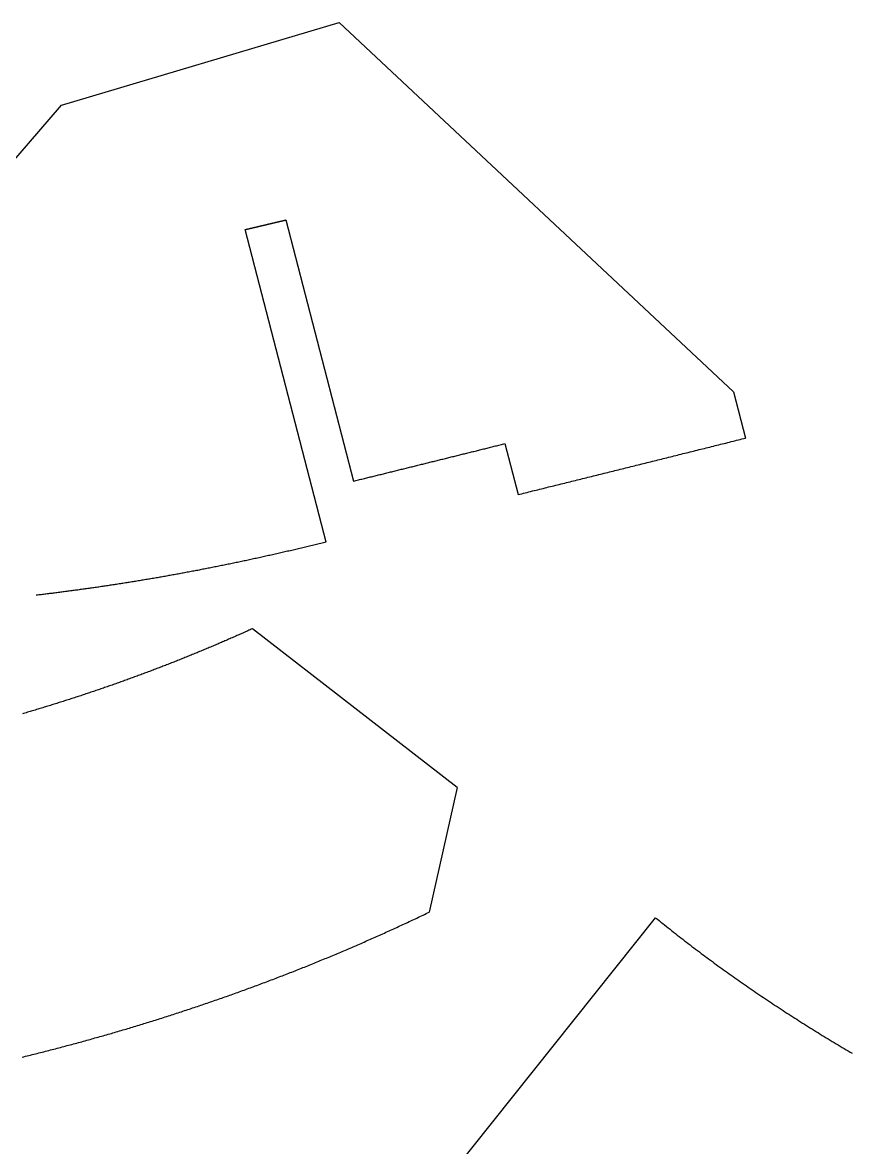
# Model space of a CAD drawing. Extents: x -234 to 666, y 203 to 303.
# Drawn here: x -115.87 to -90.61, y 242.98 to 277.3 of the extents above; entities that cross this region are included whole.
import ezdxf

# ---------------------------------------------------------------- set-up
doc = ezdxf.new("R2010")
doc.units = 0
doc.layers.get('0').update_dxf_attribs({"linetype": 'CONTINUOUS'})

msp = doc.modelspace()

# ---------------------------------------------------------------- linework, layer by layer
for p, q in [((-114.68212, 274.78387), (-106.20547, 277.30444)), ((-106.20547, 277.30444), (-94.17647, 266.0347)), ((-119.12188, 269.64291), (-114.68212, 274.78387)), ((-107.83542, 271.27981), (-105.76835, 263.31161)), ((-106.60283, 261.45168), (-109.07605, 270.98552)), ((-94.17647, 266.0347), (-93.81045, 264.62377)), ((-101.15202, 264.45462), (-100.74905, 262.90122)), ((-102.61034, 253.9671), (-108.85358, 258.80888)), ((-102.61034, 253.9671), (-103.46307, 250.16017)), ((-103.99434, 240.66689), (-96.55642, 249.99025))]:
    msp.add_line(p, q)
for points in [[(-109.076, 270.986, 0), (-109.066, 270.988, 0), (-109.057, 270.99, 0), (-109.047, 270.992, 0), (-109.037, 270.995, 0), (-109.027, 270.997, 0), (-109.017, 270.999, 0), (-109.008, 271.002, 0), (-108.998, 271.004, 0), (-108.988, 271.006, 0), (-108.978, 271.009, 0), (-108.969, 271.011, 0), (-108.959, 271.013, 0), (-108.949, 271.016, 0), (-108.939, 271.018, 0), (-108.93, 271.02, 0), (-108.92, 271.023, 0), (-108.91, 271.025, 0), (-108.9, 271.027, 0), (-108.89, 271.03, 0), (-108.881, 271.032, 0), (-108.871, 271.034, 0), (-108.861, 271.036, 0), (-108.851, 271.039, 0), (-108.842, 271.041, 0), (-108.832, 271.043, 0), (-108.822, 271.046, 0), (-108.812, 271.048, 0), (-108.803, 271.05, 0), (-108.793, 271.053, 0), (-108.783, 271.055, 0), (-108.773, 271.057, 0), (-108.763, 271.06, 0), (-108.754, 271.062, 0), (-108.744, 271.064, 0), (-108.734, 271.067, 0), (-108.724, 271.069, 0), (-108.715, 271.071, 0), (-108.705, 271.074, 0), (-108.695, 271.076, 0), (-108.685, 271.078, 0), (-108.676, 271.081, 0), (-108.666, 271.083, 0), (-108.656, 271.085, 0), (-108.646, 271.087, 0), (-108.636, 271.09, 0), (-108.627, 271.092, 0), (-108.617, 271.094, 0), (-108.607, 271.097, 0), (-108.597, 271.099, 0), (-108.588, 271.101, 0), (-108.578, 271.104, 0), (-108.568, 271.106, 0), (-108.558, 271.108, 0), (-108.549, 271.111, 0), (-108.539, 271.113, 0), (-108.529, 271.115, 0), (-108.519, 271.118, 0), (-108.509, 271.12, 0), (-108.5, 271.122, 0), (-108.49, 271.125, 0), (-108.48, 271.127, 0), (-108.47, 271.129, 0), (-108.461, 271.131, 0), (-108.451, 271.134, 0), (-108.441, 271.136, 0), (-108.431, 271.138, 0), (-108.422, 271.141, 0), (-108.412, 271.143, 0), (-108.402, 271.145, 0), (-108.392, 271.148, 0), (-108.382, 271.15, 0), (-108.373, 271.152, 0), (-108.363, 271.155, 0), (-108.353, 271.157, 0), (-108.343, 271.159, 0), (-108.334, 271.162, 0), (-108.324, 271.164, 0), (-108.314, 271.166, 0), (-108.304, 271.169, 0), (-108.295, 271.171, 0), (-108.285, 271.173, 0), (-108.275, 271.176, 0), (-108.265, 271.178, 0), (-108.255, 271.18, 0), (-108.246, 271.182, 0), (-108.236, 271.185, 0), (-108.226, 271.187, 0), (-108.216, 271.189, 0), (-108.207, 271.192, 0), (-108.197, 271.194, 0), (-108.187, 271.196, 0), (-108.177, 271.199, 0), (-108.168, 271.201, 0), (-108.158, 271.203, 0), (-108.148, 271.206, 0), (-108.138, 271.208, 0), (-108.128, 271.21, 0), (-108.119, 271.213, 0), (-108.109, 271.215, 0), (-108.099, 271.217, 0), (-108.089, 271.22, 0), (-108.08, 271.222, 0), (-108.07, 271.224, 0), (-108.06, 271.226, 0), (-108.05, 271.229, 0), (-108.041, 271.231, 0), (-108.031, 271.233, 0), (-108.021, 271.236, 0), (-108.011, 271.238, 0), (-108.001, 271.24, 0), (-107.992, 271.243, 0), (-107.982, 271.245, 0), (-107.972, 271.247, 0), (-107.962, 271.25, 0), (-107.953, 271.252, 0), (-107.943, 271.254, 0), (-107.933, 271.257, 0), (-107.923, 271.259, 0), (-107.914, 271.261, 0), (-107.904, 271.264, 0), (-107.894, 271.266, 0), (-107.884, 271.268, 0), (-107.874, 271.271, 0), (-107.865, 271.273, 0), (-107.855, 271.275, 0), (-107.845, 271.277, 0), (-107.835, 271.28, 0)], [(-105.768, 263.312, 0), (-105.732, 263.321, 0), (-105.696, 263.33, 0), (-105.659, 263.339, 0), (-105.623, 263.348, 0), (-105.587, 263.357, 0), (-105.55, 263.366, 0), (-105.514, 263.375, 0), (-105.478, 263.384, 0), (-105.441, 263.393, 0), (-105.405, 263.402, 0), (-105.369, 263.411, 0), (-105.332, 263.42, 0), (-105.296, 263.429, 0), (-105.259, 263.438, 0), (-105.223, 263.446, 0), (-105.187, 263.455, 0), (-105.15, 263.464, 0), (-105.114, 263.473, 0), (-105.078, 263.482, 0), (-105.041, 263.491, 0), (-105.005, 263.5, 0), (-104.969, 263.509, 0), (-104.932, 263.518, 0), (-104.896, 263.527, 0), (-104.86, 263.536, 0), (-104.823, 263.545, 0), (-104.787, 263.554, 0), (-104.751, 263.563, 0), (-104.714, 263.572, 0), (-104.678, 263.581, 0), (-104.642, 263.59, 0), (-104.605, 263.599, 0), (-104.569, 263.608, 0), (-104.533, 263.617, 0), (-104.496, 263.626, 0), (-104.46, 263.635, 0), (-104.423, 263.644, 0), (-104.387, 263.653, 0), (-104.351, 263.662, 0), (-104.314, 263.671, 0), (-104.278, 263.68, 0), (-104.242, 263.689, 0), (-104.205, 263.698, 0), (-104.169, 263.707, 0), (-104.133, 263.716, 0), (-104.096, 263.725, 0), (-104.06, 263.734, 0), (-104.024, 263.743, 0), (-103.987, 263.752, 0), (-103.951, 263.761, 0), (-103.915, 263.77, 0), (-103.878, 263.779, 0), (-103.842, 263.788, 0), (-103.806, 263.797, 0), (-103.769, 263.806, 0), (-103.733, 263.815, 0), (-103.697, 263.824, 0), (-103.66, 263.833, 0), (-103.624, 263.842, 0), (-103.587, 263.851, 0), (-103.551, 263.86, 0), (-103.515, 263.869, 0), (-103.478, 263.878, 0), (-103.442, 263.887, 0), (-103.406, 263.896, 0), (-103.369, 263.905, 0), (-103.333, 263.914, 0), (-103.297, 263.923, 0), (-103.26, 263.932, 0), (-103.224, 263.941, 0), (-103.188, 263.95, 0), (-103.151, 263.959, 0), (-103.115, 263.968, 0), (-103.079, 263.977, 0), (-103.042, 263.986, 0), (-103.006, 263.995, 0), (-102.97, 264.004, 0), (-102.933, 264.013, 0), (-102.897, 264.022, 0), (-102.86, 264.031, 0), (-102.824, 264.04, 0), (-102.788, 264.049, 0), (-102.751, 264.058, 0), (-102.715, 264.067, 0), (-102.679, 264.076, 0), (-102.642, 264.085, 0), (-102.606, 264.094, 0), (-102.57, 264.103, 0), (-102.533, 264.112, 0), (-102.497, 264.121, 0), (-102.461, 264.13, 0), (-102.424, 264.139, 0), (-102.388, 264.148, 0), (-102.352, 264.157, 0), (-102.315, 264.166, 0), (-102.279, 264.175, 0), (-102.243, 264.184, 0), (-102.206, 264.193, 0), (-102.17, 264.202, 0), (-102.133, 264.211, 0), (-102.097, 264.22, 0), (-102.061, 264.229, 0), (-102.024, 264.238, 0), (-101.988, 264.247, 0), (-101.952, 264.256, 0), (-101.915, 264.265, 0), (-101.879, 264.274, 0), (-101.843, 264.283, 0), (-101.806, 264.292, 0), (-101.77, 264.301, 0), (-101.734, 264.31, 0), (-101.697, 264.319, 0), (-101.661, 264.329, 0), (-101.625, 264.338, 0), (-101.588, 264.347, 0), (-101.552, 264.356, 0), (-101.516, 264.365, 0), (-101.479, 264.374, 0), (-101.443, 264.383, 0), (-101.406, 264.392, 0), (-101.37, 264.401, 0), (-101.334, 264.41, 0), (-101.297, 264.419, 0), (-101.261, 264.428, 0), (-101.225, 264.437, 0), (-101.188, 264.446, 0), (-101.152, 264.455, 0)], [(-100.749, 262.901, 0), (-100.694, 262.915, 0), (-100.64, 262.928, 0), (-100.585, 262.942, 0), (-100.531, 262.955, 0), (-100.476, 262.969, 0), (-100.421, 262.982, 0), (-100.367, 262.996, 0), (-100.312, 263.01, 0), (-100.257, 263.023, 0), (-100.203, 263.037, 0), (-100.148, 263.05, 0), (-100.093, 263.064, 0), (-100.039, 263.077, 0), (-99.9842, 263.091, 0), (-99.9296, 263.104, 0), (-99.875, 263.118, 0), (-99.8203, 263.132, 0), (-99.7657, 263.145, 0), (-99.7111, 263.159, 0), (-99.6564, 263.172, 0), (-99.6018, 263.186, 0), (-99.5472, 263.199, 0), (-99.4925, 263.213, 0), (-99.4379, 263.226, 0), (-99.3833, 263.24, 0), (-99.3287, 263.253, 0), (-99.274, 263.267, 0), (-99.2194, 263.281, 0), (-99.1648, 263.294, 0), (-99.1101, 263.308, 0), (-99.0555, 263.321, 0), (-99.0009, 263.335, 0), (-98.9462, 263.348, 0), (-98.8916, 263.362, 0), (-98.837, 263.375, 0), (-98.7823, 263.389, 0), (-98.7277, 263.403, 0), (-98.6731, 263.416, 0), (-98.6184, 263.43, 0), (-98.5638, 263.443, 0), (-98.5092, 263.457, 0), (-98.4545, 263.47, 0), (-98.3999, 263.484, 0), (-98.3453, 263.497, 0), (-98.2906, 263.511, 0), (-98.236, 263.525, 0), (-98.1814, 263.538, 0), (-98.1267, 263.552, 0), (-98.0721, 263.565, 0), (-98.0175, 263.579, 0), (-97.9628, 263.592, 0), (-97.9082, 263.606, 0), (-97.8536, 263.619, 0), (-97.7989, 263.633, 0), (-97.7443, 263.647, 0), (-97.6897, 263.66, 0), (-97.635, 263.674, 0), (-97.5804, 263.687, 0), (-97.5258, 263.701, 0), (-97.4711, 263.714, 0), (-97.4165, 263.728, 0), (-97.3619, 263.742, 0), (-97.3072, 263.755, 0), (-97.2526, 263.769, 0), (-97.198, 263.782, 0), (-97.1433, 263.796, 0), (-97.0887, 263.809, 0), (-97.0341, 263.823, 0), (-96.9794, 263.836, 0), (-96.9248, 263.85, 0), (-96.8702, 263.864, 0), (-96.8155, 263.877, 0), (-96.7609, 263.891, 0), (-96.7062, 263.904, 0), (-96.6516, 263.918, 0), (-96.597, 263.931, 0), (-96.5423, 263.945, 0), (-96.4877, 263.959, 0), (-96.4331, 263.972, 0), (-96.3784, 263.986, 0), (-96.3238, 263.999, 0), (-96.2692, 264.013, 0), (-96.2145, 264.026, 0), (-96.1599, 264.04, 0), (-96.1053, 264.054, 0), (-96.0506, 264.067, 0), (-95.996, 264.081, 0), (-95.9413, 264.094, 0), (-95.8867, 264.108, 0), (-95.8321, 264.121, 0), (-95.7774, 264.135, 0), (-95.7228, 264.149, 0), (-95.6682, 264.162, 0), (-95.6135, 264.176, 0), (-95.5589, 264.189, 0), (-95.5042, 264.203, 0), (-95.4496, 264.216, 0), (-95.395, 264.23, 0), (-95.3403, 264.244, 0), (-95.2857, 264.257, 0), (-95.2311, 264.271, 0), (-95.1764, 264.284, 0), (-95.1218, 264.298, 0), (-95.0671, 264.311, 0), (-95.0125, 264.325, 0), (-94.9579, 264.339, 0), (-94.9032, 264.352, 0), (-94.8486, 264.366, 0), (-94.794, 264.379, 0), (-94.7393, 264.393, 0), (-94.6847, 264.406, 0), (-94.63, 264.42, 0), (-94.5754, 264.434, 0), (-94.5208, 264.447, 0), (-94.4661, 264.461, 0), (-94.4115, 264.474, 0), (-94.3568, 264.488, 0), (-94.3022, 264.502, 0), (-94.2476, 264.515, 0), (-94.1929, 264.529, 0), (-94.1383, 264.542, 0), (-94.0837, 264.556, 0), (-94.029, 264.569, 0), (-93.9744, 264.583, 0), (-93.9197, 264.597, 0), (-93.8651, 264.61, 0), (-93.8105, 264.624, 0)], [(-106.603, 261.452, 0), (-106.645, 261.441, 0), (-106.688, 261.431, 0), (-106.73, 261.42, 0), (-106.773, 261.41, 0), (-106.815, 261.399, 0), (-106.857, 261.389, 0), (-106.9, 261.379, 0), (-106.942, 261.368, 0), (-106.984, 261.358, 0), (-107.026, 261.348, 0), (-107.069, 261.338, 0), (-107.111, 261.327, 0), (-107.153, 261.317, 0), (-107.195, 261.307, 0), (-107.237, 261.297, 0), (-107.279, 261.287, 0), (-107.321, 261.277, 0), (-107.363, 261.267, 0), (-107.405, 261.257, 0), (-107.447, 261.247, 0), (-107.489, 261.237, 0), (-107.531, 261.227, 0), (-107.573, 261.218, 0), (-107.615, 261.208, 0), (-107.657, 261.198, 0), (-107.699, 261.188, 0), (-107.741, 261.179, 0), (-107.783, 261.169, 0), (-107.824, 261.159, 0), (-107.866, 261.15, 0), (-107.908, 261.14, 0), (-107.949, 261.13, 0), (-107.991, 261.121, 0), (-108.033, 261.111, 0), (-108.074, 261.102, 0), (-108.116, 261.093, 0), (-108.158, 261.083, 0), (-108.199, 261.074, 0), (-108.241, 261.064, 0), (-108.282, 261.055, 0), (-108.324, 261.046, 0), (-108.365, 261.037, 0), (-108.406, 261.027, 0), (-108.448, 261.018, 0), (-108.489, 261.009, 0), (-108.53, 261, 0), (-108.572, 260.991, 0), (-108.613, 260.982, 0), (-108.654, 260.973, 0), (-108.696, 260.964, 0), (-108.737, 260.955, 0), (-108.778, 260.946, 0), (-108.819, 260.937, 0), (-108.86, 260.928, 0), (-108.901, 260.919, 0), (-108.942, 260.91, 0), (-108.984, 260.901, 0), (-109.025, 260.893, 0), (-109.066, 260.884, 0), (-109.107, 260.875, 0), (-109.148, 260.867, 0), (-109.188, 260.858, 0), (-109.229, 260.849, 0), (-109.27, 260.841, 0), (-109.311, 260.832, 0), (-109.352, 260.824, 0), (-109.393, 260.815, 0), (-109.434, 260.807, 0), (-109.474, 260.798, 0), (-109.515, 260.79, 0), (-109.556, 260.781, 0), (-109.596, 260.773, 0), (-109.637, 260.765, 0), (-109.678, 260.756, 0), (-109.718, 260.748, 0), (-109.759, 260.74, 0), (-109.799, 260.732, 0), (-109.84, 260.724, 0), (-109.88, 260.715, 0), (-109.921, 260.707, 0), (-109.961, 260.699, 0), (-110.002, 260.691, 0), (-110.042, 260.683, 0), (-110.083, 260.675, 0), (-110.123, 260.667, 0), (-110.163, 260.659, 0), (-110.204, 260.651, 0), (-110.244, 260.643, 0), (-110.284, 260.636, 0), (-110.324, 260.628, 0), (-110.365, 260.62, 0), (-110.405, 260.612, 0), (-110.445, 260.604, 0), (-110.485, 260.597, 0), (-110.525, 260.589, 0), (-110.565, 260.581, 0), (-110.605, 260.574, 0), (-110.645, 260.566, 0), (-110.685, 260.559, 0), (-110.725, 260.551, 0), (-110.765, 260.543, 0), (-110.805, 260.536, 0), (-110.845, 260.529, 0), (-110.885, 260.521, 0), (-110.925, 260.514, 0), (-110.965, 260.506, 0), (-111.004, 260.499, 0), (-111.044, 260.492, 0), (-111.084, 260.484, 0), (-111.124, 260.477, 0), (-111.163, 260.47, 0), (-111.203, 260.463, 0), (-111.243, 260.456, 0), (-111.282, 260.448, 0), (-111.322, 260.441, 0), (-111.361, 260.434, 0), (-111.401, 260.427, 0), (-111.44, 260.42, 0), (-111.48, 260.413, 0), (-111.519, 260.406, 0), (-111.559, 260.399, 0), (-111.598, 260.392, 0), (-111.638, 260.385, 0), (-111.677, 260.378, 0), (-111.716, 260.372, 0), (-111.756, 260.365, 0), (-111.795, 260.358, 0), (-111.834, 260.351, 0), (-111.874, 260.344, 0), (-111.913, 260.338, 0), (-111.952, 260.331, 0), (-111.991, 260.324, 0), (-112.03, 260.318, 0), (-112.069, 260.311, 0), (-112.108, 260.305, 0), (-112.147, 260.298, 0), (-112.187, 260.292, 0), (-112.226, 260.285, 0), (-112.265, 260.279, 0), (-112.303, 260.272, 0), (-112.342, 260.266, 0), (-112.381, 260.259, 0), (-112.42, 260.253, 0), (-112.459, 260.247, 0), (-112.498, 260.24, 0), (-112.537, 260.234, 0), (-112.576, 260.228, 0), (-112.614, 260.222, 0), (-112.653, 260.215, 0), (-112.692, 260.209, 0), (-112.73, 260.203, 0), (-112.769, 260.197, 0), (-112.808, 260.191, 0), (-112.846, 260.185, 0), (-112.885, 260.179, 0), (-112.923, 260.173, 0), (-112.962, 260.167, 0), (-113, 260.161, 0), (-113.039, 260.155, 0), (-113.077, 260.149, 0), (-113.116, 260.143, 0), (-113.154, 260.137, 0), (-113.193, 260.132, 0), (-113.231, 260.126, 0), (-113.269, 260.12, 0), (-113.308, 260.114, 0), (-113.346, 260.109, 0), (-113.384, 260.103, 0), (-113.422, 260.097, 0), (-113.461, 260.092, 0), (-113.499, 260.086, 0), (-113.537, 260.08, 0), (-113.575, 260.075, 0), (-113.613, 260.069, 0), (-113.651, 260.064, 0), (-113.689, 260.058, 0), (-113.727, 260.053, 0), (-113.765, 260.047, 0), (-113.803, 260.042, 0), (-113.841, 260.037, 0), (-113.879, 260.031, 0), (-113.917, 260.026, 0), (-113.955, 260.021, 0), (-113.993, 260.015, 0), (-114.031, 260.01, 0), (-114.068, 260.005, 0), (-114.106, 260, 0), (-114.144, 259.994, 0), (-114.182, 259.989, 0), (-114.219, 259.984, 0), (-114.257, 259.979, 0), (-114.295, 259.974, 0), (-114.332, 259.969, 0), (-114.37, 259.964, 0), (-114.407, 259.959, 0), (-114.445, 259.954, 0), (-114.483, 259.949, 0), (-114.52, 259.944, 0), (-114.557, 259.939, 0), (-114.595, 259.934, 0), (-114.632, 259.929, 0), (-114.67, 259.925, 0), (-114.707, 259.92, 0), (-114.744, 259.915, 0), (-114.782, 259.91, 0), (-114.819, 259.906, 0), (-114.856, 259.901, 0), (-114.894, 259.896, 0), (-114.931, 259.891, 0), (-114.968, 259.887, 0), (-115.005, 259.882, 0), (-115.042, 259.878, 0), (-115.079, 259.873, 0), (-115.117, 259.869, 0), (-115.154, 259.864, 0), (-115.191, 259.86, 0), (-115.228, 259.855, 0), (-115.265, 259.851, 0), (-115.302, 259.846, 0), (-115.339, 259.842, 0), (-115.375, 259.838, 0), (-115.412, 259.833, 0), (-115.449, 259.829, 0)], [(-108.854, 258.809, 0), (-108.89, 258.792, 0), (-108.926, 258.776, 0), (-108.963, 258.759, 0), (-108.999, 258.743, 0), (-109.036, 258.727, 0), (-109.072, 258.71, 0), (-109.109, 258.694, 0), (-109.145, 258.677, 0), (-109.181, 258.661, 0), (-109.218, 258.645, 0), (-109.254, 258.629, 0), (-109.291, 258.612, 0), (-109.328, 258.596, 0), (-109.364, 258.58, 0), (-109.401, 258.564, 0), (-109.437, 258.548, 0), (-109.474, 258.532, 0), (-109.511, 258.516, 0), (-109.547, 258.5, 0), (-109.584, 258.484, 0), (-109.621, 258.468, 0), (-109.657, 258.452, 0), (-109.694, 258.436, 0), (-109.731, 258.42, 0), (-109.767, 258.404, 0), (-109.804, 258.388, 0), (-109.841, 258.372, 0), (-109.878, 258.357, 0), (-109.915, 258.341, 0), (-109.951, 258.325, 0), (-109.988, 258.309, 0), (-110.025, 258.294, 0), (-110.062, 258.278, 0), (-110.099, 258.263, 0), (-110.136, 258.247, 0), (-110.173, 258.231, 0), (-110.21, 258.216, 0), (-110.246, 258.2, 0), (-110.283, 258.185, 0), (-110.32, 258.169, 0), (-110.357, 258.154, 0), (-110.394, 258.139, 0), (-110.431, 258.123, 0), (-110.468, 258.108, 0), (-110.506, 258.093, 0), (-110.543, 258.077, 0), (-110.58, 258.062, 0), (-110.617, 258.047, 0), (-110.654, 258.032, 0), (-110.691, 258.017, 0), (-110.728, 258.001, 0), (-110.765, 257.986, 0), (-110.802, 257.971, 0), (-110.84, 257.956, 0), (-110.877, 257.941, 0), (-110.914, 257.926, 0), (-110.951, 257.911, 0), (-110.988, 257.896, 0), (-111.026, 257.881, 0), (-111.063, 257.866, 0), (-111.1, 257.852, 0), (-111.138, 257.837, 0), (-111.175, 257.822, 0), (-111.212, 257.807, 0), (-111.25, 257.792, 0), (-111.287, 257.778, 0), (-111.324, 257.763, 0), (-111.362, 257.748, 0), (-111.399, 257.734, 0), (-111.437, 257.719, 0), (-111.474, 257.704, 0), (-111.511, 257.69, 0), (-111.549, 257.675, 0), (-111.586, 257.661, 0), (-111.624, 257.646, 0), (-111.661, 257.632, 0), (-111.699, 257.618, 0), (-111.737, 257.603, 0), (-111.774, 257.589, 0), (-111.812, 257.574, 0), (-111.849, 257.56, 0), (-111.887, 257.546, 0), (-111.924, 257.532, 0), (-111.962, 257.517, 0), (-112, 257.503, 0), (-112.037, 257.489, 0), (-112.075, 257.475, 0), (-112.113, 257.461, 0), (-112.15, 257.447, 0), (-112.188, 257.433, 0), (-112.226, 257.419, 0), (-112.264, 257.405, 0), (-112.301, 257.391, 0), (-112.339, 257.377, 0), (-112.377, 257.363, 0), (-112.415, 257.349, 0), (-112.453, 257.335, 0), (-112.49, 257.321, 0), (-112.528, 257.307, 0), (-112.566, 257.294, 0), (-112.604, 257.28, 0), (-112.642, 257.266, 0), (-112.68, 257.252, 0), (-112.718, 257.239, 0), (-112.756, 257.225, 0), (-112.794, 257.212, 0), (-112.832, 257.198, 0), (-112.869, 257.184, 0), (-112.907, 257.171, 0), (-112.945, 257.157, 0), (-112.983, 257.144, 0), (-113.022, 257.13, 0), (-113.06, 257.117, 0), (-113.098, 257.104, 0), (-113.136, 257.09, 0), (-113.174, 257.077, 0), (-113.212, 257.064, 0), (-113.25, 257.05, 0), (-113.288, 257.037, 0), (-113.326, 257.024, 0), (-113.364, 257.011, 0), (-113.403, 256.997, 0), (-113.441, 256.984, 0), (-113.479, 256.971, 0), (-113.517, 256.958, 0), (-113.555, 256.945, 0), (-113.594, 256.932, 0), (-113.632, 256.919, 0), (-113.67, 256.906, 0), (-113.708, 256.893, 0), (-113.747, 256.88, 0), (-113.785, 256.867, 0), (-113.823, 256.854, 0), (-113.862, 256.842, 0), (-113.9, 256.829, 0), (-113.938, 256.816, 0), (-113.977, 256.803, 0), (-114.015, 256.79, 0), (-114.054, 256.778, 0), (-114.092, 256.765, 0), (-114.131, 256.752, 0), (-114.169, 256.74, 0), (-114.207, 256.727, 0), (-114.246, 256.715, 0), (-114.284, 256.702, 0), (-114.323, 256.69, 0), (-114.361, 256.677, 0), (-114.4, 256.665, 0), (-114.439, 256.652, 0), (-114.477, 256.64, 0), (-114.516, 256.628, 0), (-114.554, 256.615, 0), (-114.593, 256.603, 0), (-114.631, 256.591, 0), (-114.67, 256.578, 0), (-114.709, 256.566, 0), (-114.747, 256.554, 0), (-114.786, 256.542, 0), (-114.825, 256.53, 0), (-114.863, 256.517, 0), (-114.902, 256.505, 0), (-114.941, 256.493, 0), (-114.98, 256.481, 0), (-115.018, 256.469, 0), (-115.057, 256.457, 0), (-115.096, 256.445, 0), (-115.135, 256.433, 0), (-115.173, 256.421, 0), (-115.212, 256.41, 0), (-115.251, 256.398, 0), (-115.29, 256.386, 0), (-115.329, 256.374, 0), (-115.368, 256.362, 0), (-115.406, 256.351, 0), (-115.445, 256.339, 0), (-115.484, 256.327, 0), (-115.523, 256.316, 0), (-115.562, 256.304, 0), (-115.601, 256.292, 0), (-115.64, 256.281, 0), (-115.679, 256.269, 0), (-115.718, 256.258, 0), (-115.757, 256.246, 0), (-115.796, 256.235, 0), (-115.835, 256.223, 0), (-115.874, 256.212, 0)], [(-115.876, 245.738, 0), (-115.825, 245.75, 0), (-115.774, 245.763, 0), (-115.724, 245.775, 0), (-115.673, 245.788, 0), (-115.623, 245.8, 0), (-115.572, 245.813, 0), (-115.522, 245.826, 0), (-115.471, 245.838, 0), (-115.421, 245.851, 0), (-115.37, 245.864, 0), (-115.32, 245.876, 0), (-115.269, 245.889, 0), (-115.219, 245.902, 0), (-115.168, 245.915, 0), (-115.118, 245.928, 0), (-115.067, 245.941, 0), (-115.017, 245.954, 0), (-114.966, 245.967, 0), (-114.916, 245.98, 0), (-114.866, 245.993, 0), (-114.815, 246.006, 0), (-114.765, 246.019, 0), (-114.715, 246.033, 0), (-114.664, 246.046, 0), (-114.614, 246.059, 0), (-114.564, 246.073, 0), (-114.513, 246.086, 0), (-114.463, 246.099, 0), (-114.413, 246.113, 0), (-114.363, 246.126, 0), (-114.312, 246.14, 0), (-114.262, 246.153, 0), (-114.212, 246.167, 0), (-114.162, 246.181, 0), (-114.111, 246.194, 0), (-114.061, 246.208, 0), (-114.011, 246.222, 0), (-113.961, 246.236, 0), (-113.911, 246.25, 0), (-113.861, 246.264, 0), (-113.81, 246.277, 0), (-113.76, 246.291, 0), (-113.71, 246.305, 0), (-113.66, 246.32, 0), (-113.61, 246.334, 0), (-113.56, 246.348, 0), (-113.51, 246.362, 0), (-113.46, 246.376, 0), (-113.41, 246.39, 0), (-113.36, 246.405, 0), (-113.31, 246.419, 0), (-113.26, 246.433, 0), (-113.21, 246.448, 0), (-113.16, 246.462, 0), (-113.11, 246.477, 0), (-113.06, 246.491, 0), (-113.01, 246.506, 0), (-112.96, 246.521, 0), (-112.91, 246.535, 0), (-112.86, 246.55, 0), (-112.811, 246.565, 0), (-112.761, 246.579, 0), (-112.711, 246.594, 0), (-112.661, 246.609, 0), (-112.611, 246.624, 0), (-112.561, 246.639, 0), (-112.512, 246.654, 0), (-112.462, 246.669, 0), (-112.412, 246.684, 0), (-112.362, 246.699, 0), (-112.313, 246.714, 0), (-112.263, 246.729, 0), (-112.213, 246.744, 0), (-112.164, 246.76, 0), (-112.114, 246.775, 0), (-112.064, 246.79, 0), (-112.014, 246.806, 0), (-111.965, 246.821, 0), (-111.915, 246.837, 0), (-111.866, 246.852, 0), (-111.816, 246.868, 0), (-111.766, 246.883, 0), (-111.717, 246.899, 0), (-111.667, 246.914, 0), (-111.618, 246.93, 0), (-111.568, 246.946, 0), (-111.519, 246.962, 0), (-111.469, 246.977, 0), (-111.42, 246.993, 0), (-111.37, 247.009, 0), (-111.321, 247.025, 0), (-111.271, 247.041, 0), (-111.222, 247.057, 0), (-111.172, 247.073, 0), (-111.123, 247.089, 0), (-111.074, 247.105, 0), (-111.024, 247.121, 0), (-110.975, 247.138, 0), (-110.925, 247.154, 0), (-110.876, 247.17, 0), (-110.827, 247.186, 0), (-110.778, 247.203, 0), (-110.728, 247.219, 0), (-110.679, 247.236, 0), (-110.63, 247.252, 0), (-110.58, 247.269, 0), (-110.531, 247.285, 0), (-110.482, 247.302, 0), (-110.433, 247.318, 0), (-110.384, 247.335, 0), (-110.334, 247.352, 0), (-110.285, 247.369, 0), (-110.236, 247.385, 0), (-110.187, 247.402, 0), (-110.138, 247.419, 0), (-110.089, 247.436, 0), (-110.04, 247.453, 0), (-109.99, 247.47, 0), (-109.941, 247.487, 0), (-109.892, 247.504, 0), (-109.843, 247.521, 0), (-109.794, 247.538, 0), (-109.745, 247.556, 0), (-109.696, 247.573, 0), (-109.647, 247.59, 0), (-109.598, 247.607, 0), (-109.549, 247.625, 0), (-109.5, 247.642, 0), (-109.452, 247.66, 0), (-109.403, 247.677, 0), (-109.354, 247.695, 0), (-109.305, 247.712, 0), (-109.256, 247.73, 0), (-109.207, 247.747, 0), (-109.158, 247.765, 0), (-109.11, 247.783, 0), (-109.061, 247.801, 0), (-109.012, 247.818, 0), (-108.963, 247.836, 0), (-108.914, 247.854, 0), (-108.866, 247.872, 0), (-108.817, 247.89, 0), (-108.768, 247.908, 0), (-108.72, 247.926, 0), (-108.671, 247.944, 0), (-108.622, 247.962, 0), (-108.574, 247.98, 0), (-108.525, 247.999, 0), (-108.476, 248.017, 0), (-108.428, 248.035, 0), (-108.379, 248.054, 0), (-108.331, 248.072, 0), (-108.282, 248.09, 0), (-108.234, 248.109, 0), (-108.185, 248.127, 0), (-108.136, 248.146, 0), (-108.088, 248.164, 0), (-108.04, 248.183, 0), (-107.991, 248.202, 0), (-107.943, 248.22, 0), (-107.894, 248.239, 0), (-107.846, 248.258, 0), (-107.797, 248.277, 0), (-107.749, 248.296, 0), (-107.701, 248.314, 0), (-107.652, 248.333, 0), (-107.604, 248.352, 0), (-107.556, 248.371, 0), (-107.507, 248.39, 0), (-107.459, 248.41, 0), (-107.411, 248.429, 0), (-107.363, 248.448, 0), (-107.314, 248.467, 0), (-107.266, 248.486, 0), (-107.218, 248.506, 0), (-107.17, 248.525, 0), (-107.121, 248.544, 0), (-107.073, 248.564, 0), (-107.025, 248.583, 0), (-106.977, 248.603, 0), (-106.929, 248.622, 0), (-106.881, 248.642, 0), (-106.833, 248.662, 0), (-106.785, 248.681, 0), (-106.737, 248.701, 0), (-106.689, 248.721, 0), (-106.641, 248.741, 0), (-106.593, 248.76, 0), (-106.545, 248.78, 0), (-106.497, 248.8, 0), (-106.449, 248.82, 0), (-106.401, 248.84, 0), (-106.353, 248.86, 0), (-106.305, 248.88, 0), (-106.257, 248.9, 0), (-106.209, 248.92, 0), (-106.161, 248.941, 0), (-106.114, 248.961, 0), (-106.066, 248.981, 0), (-106.018, 249.002, 0), (-105.97, 249.022, 0), (-105.923, 249.042, 0), (-105.875, 249.063, 0), (-105.827, 249.083, 0), (-105.779, 249.104, 0), (-105.732, 249.124, 0), (-105.684, 249.145, 0), (-105.636, 249.166, 0), (-105.589, 249.186, 0), (-105.541, 249.207, 0), (-105.493, 249.228, 0), (-105.446, 249.249, 0), (-105.398, 249.27, 0), (-105.351, 249.29, 0), (-105.303, 249.311, 0), (-105.256, 249.332, 0), (-105.208, 249.353, 0), (-105.161, 249.374, 0), (-105.113, 249.396, 0), (-105.066, 249.417, 0), (-105.018, 249.438, 0), (-104.971, 249.459, 0), (-104.924, 249.48, 0), (-104.876, 249.502, 0), (-104.829, 249.523, 0), (-104.781, 249.544, 0), (-104.734, 249.566, 0), (-104.687, 249.587, 0), (-104.64, 249.609, 0), (-104.592, 249.63, 0), (-104.545, 249.652, 0), (-104.498, 249.674, 0), (-104.451, 249.695, 0), (-104.403, 249.717, 0), (-104.356, 249.739, 0), (-104.309, 249.761, 0), (-104.262, 249.782, 0), (-104.215, 249.804, 0), (-104.168, 249.826, 0), (-104.12, 249.848, 0), (-104.073, 249.87, 0), (-104.026, 249.892, 0), (-103.979, 249.914, 0), (-103.932, 249.937, 0), (-103.885, 249.959, 0), (-103.838, 249.981, 0), (-103.791, 250.003, 0), (-103.744, 250.026, 0), (-103.697, 250.048, 0), (-103.651, 250.07, 0), (-103.604, 250.093, 0), (-103.557, 250.115, 0), (-103.51, 250.138, 0), (-103.463, 250.16, 0)], [(-96.5564, 249.99, 0), (-96.5016, 249.946, 0), (-96.4468, 249.901, 0), (-96.3918, 249.857, 0), (-96.3368, 249.812, 0), (-96.2817, 249.768, 0), (-96.2266, 249.724, 0), (-96.1713, 249.68, 0), (-96.116, 249.636, 0), (-96.0606, 249.592, 0), (-96.0051, 249.548, 0), (-95.9496, 249.505, 0), (-95.894, 249.461, 0), (-95.8383, 249.418, 0), (-95.7825, 249.374, 0), (-95.7267, 249.331, 0), (-95.6708, 249.288, 0), (-95.6148, 249.245, 0), (-95.5587, 249.201, 0), (-95.5026, 249.159, 0), (-95.4464, 249.116, 0), (-95.3901, 249.073, 0), (-95.3337, 249.03, 0), (-95.2773, 248.988, 0), (-95.2208, 248.945, 0), (-95.1643, 248.903, 0), (-95.1076, 248.86, 0), (-95.0509, 248.818, 0), (-94.9941, 248.776, 0), (-94.9373, 248.734, 0), (-94.8804, 248.692, 0), (-94.8234, 248.65, 0), (-94.7663, 248.608, 0), (-94.7092, 248.566, 0), (-94.652, 248.525, 0), (-94.5948, 248.483, 0), (-94.5374, 248.441, 0), (-94.48, 248.4, 0), (-94.4226, 248.359, 0), (-94.365, 248.318, 0), (-94.3074, 248.276, 0), (-94.2498, 248.235, 0), (-94.1921, 248.194, 0), (-94.1343, 248.154, 0), (-94.0764, 248.113, 0), (-94.0185, 248.072, 0), (-93.9605, 248.031, 0), (-93.9024, 247.991, 0), (-93.8443, 247.95, 0), (-93.7861, 247.91, 0), (-93.7278, 247.87, 0), (-93.6695, 247.83, 0), (-93.6111, 247.789, 0), (-93.5527, 247.749, 0), (-93.4942, 247.71, 0), (-93.4356, 247.67, 0), (-93.377, 247.63, 0), (-93.3183, 247.59, 0), (-93.2595, 247.551, 0), (-93.2007, 247.511, 0), (-93.1418, 247.472, 0), (-93.0829, 247.432, 0), (-93.0239, 247.393, 0), (-92.9648, 247.354, 0), (-92.9057, 247.315, 0), (-92.8465, 247.276, 0), (-92.7873, 247.237, 0), (-92.728, 247.198, 0), (-92.6686, 247.159, 0), (-92.6092, 247.121, 0), (-92.5497, 247.082, 0), (-92.4902, 247.043, 0), (-92.4306, 247.005, 0), (-92.3709, 246.967, 0), (-92.3112, 246.928, 0), (-92.2515, 246.89, 0), (-92.1916, 246.852, 0), (-92.1318, 246.814, 0), (-92.0718, 246.776, 0), (-92.0118, 246.738, 0), (-91.9518, 246.701, 0), (-91.8917, 246.663, 0), (-91.8315, 246.625, 0), (-91.7713, 246.588, 0), (-91.711, 246.55, 0), (-91.6507, 246.513, 0), (-91.5903, 246.476, 0), (-91.5299, 246.438, 0), (-91.4694, 246.401, 0), (-91.4089, 246.364, 0), (-91.3483, 246.327, 0), (-91.2876, 246.29, 0), (-91.2269, 246.254, 0), (-91.1662, 246.217, 0), (-91.1054, 246.18, 0), (-91.0445, 246.144, 0), (-90.9836, 246.107, 0), (-90.9226, 246.071, 0), (-90.8616, 246.035, 0), (-90.8006, 245.998, 0), (-90.7395, 245.962, 0), (-90.6783, 245.926, 0), (-90.6171, 245.89, 0), (-90.5558, 245.854, 0)]]:
    msp.add_polyline3d(points)

doc.saveas('drawing.dxf')
